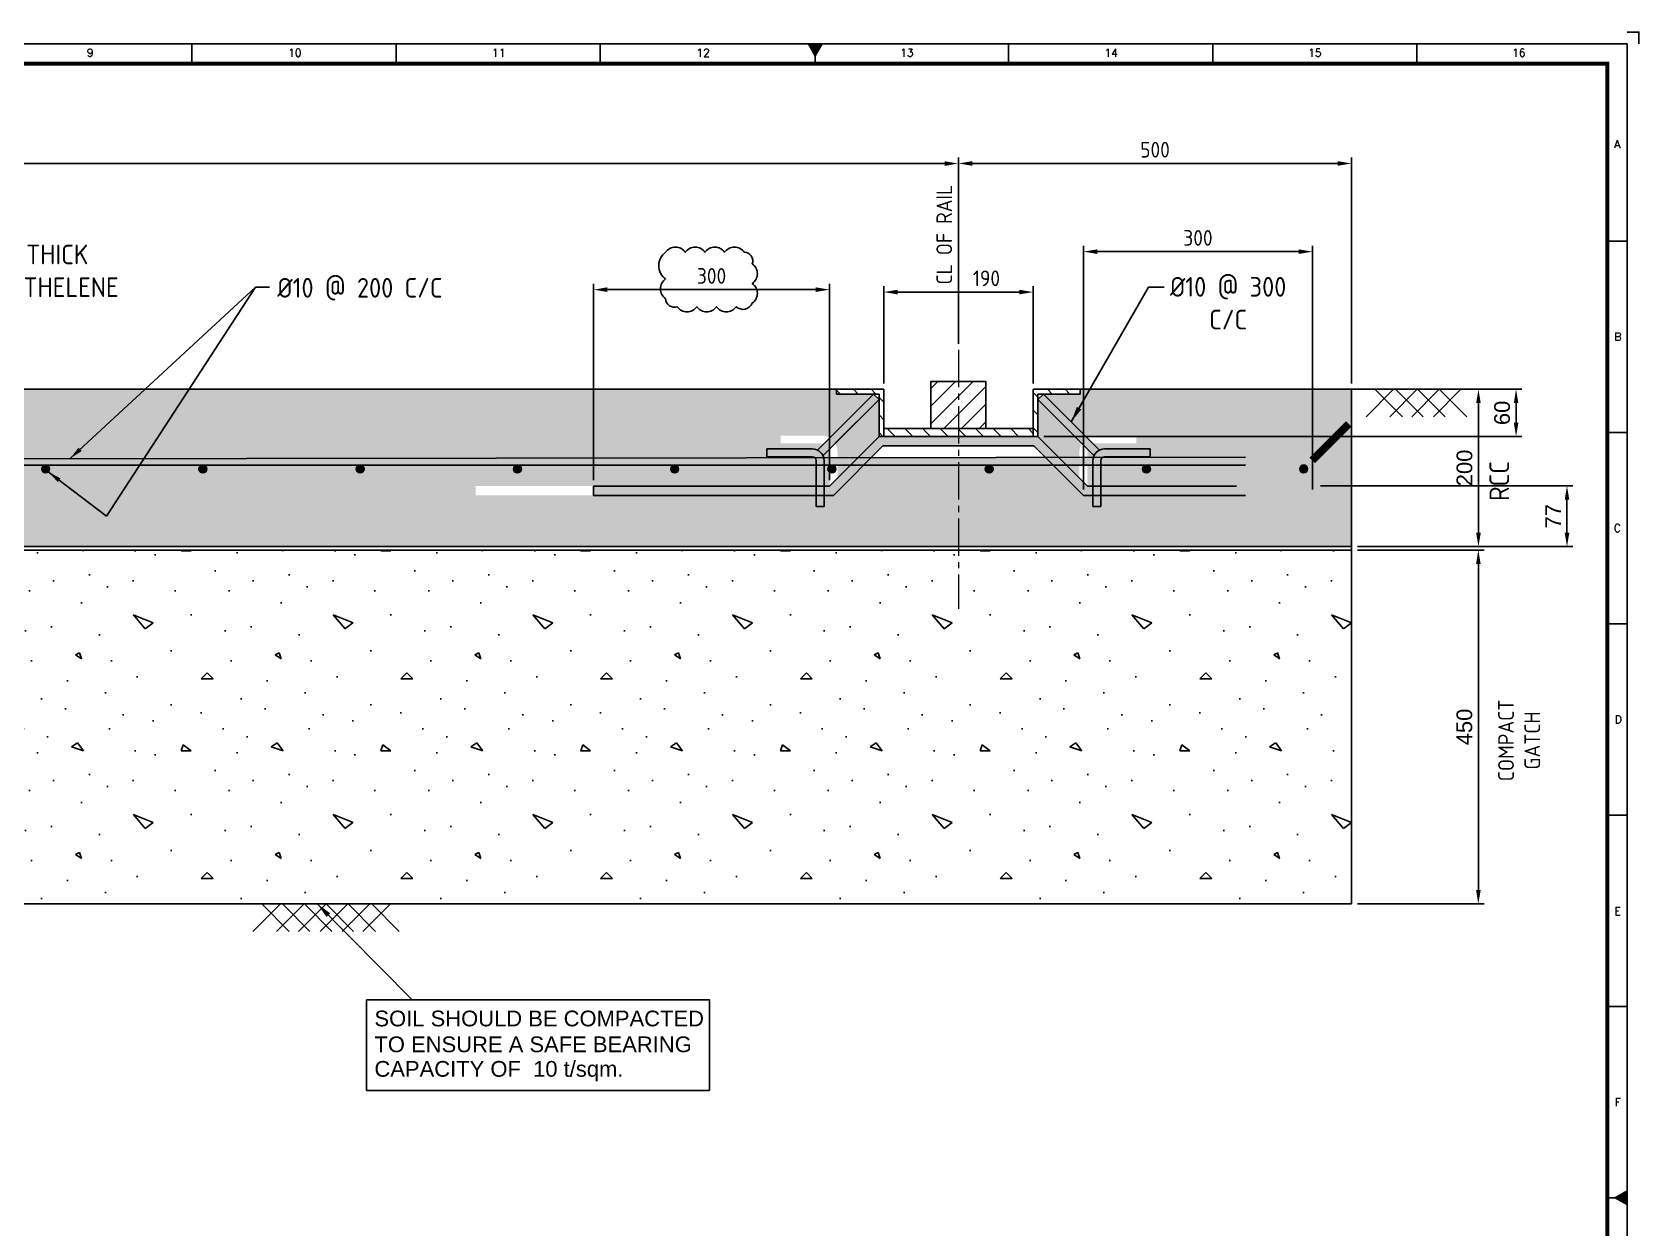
# Model space of a CAD drawing. Header units: millimetres. Extents: x -66 to 3621, y -1 to 3307.
# Drawn here: x 1372.7 to 1781.4, y 288.8 to 593 of the extents above; entities that cross this region are included whole.
import ezdxf
from ezdxf.enums import TextEntityAlignment as Align

# ---------------------------------------------------------------- set-up
doc = ezdxf.new("R2010")
doc.units = ezdxf.units.MM
doc.linetypes.add('CENTER2', pattern=[28.575, 19.05, -3.175, 3.175, -3.175])
doc.layers.add('BORDER', color=6, linetype='Continuous')
doc.styles.add('ACISOTS', font='isocp.shx')
doc.styles.add('ROMANS', font='romans.shx', dxfattribs={"width": 0.8})
doc.styles.get("Standard").update_dxf_attribs({"font": 'arial.ttf'})
doc.dimstyles.new('ISO-25', dxfattribs={"dimtxt": 4, "dimasz": 3.5, "dimexe": 1.5, "dimexo": 1.5, "dimgap": 1.5, "dimtad": 1, "dimtxsty": 'Standard', "dimcen": 0, "dimadec": 0, "dimazin": 0, "dimtfac": 1, "dimtmove": 0, "dimatfit": 3, "dimfxl": 1, "dimarcsym": 0})

# ---------------------------------------------------------------- blocks, each defined once
blk = doc.blocks.new('A1B')
at = {"layer": 'BORDER', "color": 1}
for p, q in [((471.94, 585), (471.94, 590)), ((523.88, 585), (523.88, 590)), ((575.81, 585), (575.81, 590)), ((679.69, 590), (679.69, 585)), ((731.63, 590), (731.63, 585)), ((731.63, 585), (731.63, 590)), ((731.63, 590), (731.63, 585)), ((783.56, 590), (783.56, 585)), ((783.56, 585), (783.56, 590)), ((837, 539.83), (832, 539.83)), ((837, 491.17), (832, 491.17)), ((837, 442.5), (832, 442.5)), ((837, 393.84), (832, 393.84)), ((837, 345.17), (832, 345.17))]:
    blk.add_line(p, q, dxfattribs=at)
at = {"layer": 'BORDER'}
for p, q in [((630.5, 587), (628.77, 590)), ((630.5, 590), (630.5, 585)), ((630.5, 587), (632.23, 590)), ((832, 296.5), (837, 296.5)), ((834, 296.5), (837, 298.23)), ((834, 296.5), (837, 294.77))]:
    blk.add_line(p, q, dxfattribs=at)
at = {"layer": 'BORDER', "color": 1}
blk.add_lwpolyline([(840, 590), (840, 593), (837, 593)], dxfattribs=at)
at = {"layer": 'BORDER'}
blk.add_lwpolyline([(837, 3), (837, 590), (3, 590), (3, 3)], close=True, dxfattribs=at)
at = {"layer": 'BORDER', "const_width": 1}
blk.add_lwpolyline([(8, 8), (832, 8), (832, 585), (8, 585)], close=True, dxfattribs=at)
at = {"layer": 'BORDER'}
for points in [[(632.23, 590), (628.77, 590), (630.5, 587)], [(837, 298.23), (837, 294.77), (834, 296.5)]]:
    blk.add_solid(points, dxfattribs=at)
at = {"layer": 'BORDER', "color": 1, "style": 'ROMANS'}
for s, p in [('9', (446.1, 586.75)), ('10', (498.13, 586.75)), ('11', (549.97, 586.75)), ('12', (601.96, 586.75)), ('13', (653.79, 586.75)), ('14', (705.77, 586.75)), ('15', (757.56, 586.75)), ('16', (809.48, 586.75)), ('A', (834.52, 563.52)), ('B', (834.65, 514.55)), ('C', (834.51, 465.84)), ('D', (834.75, 417.17)), ('E', (834.61, 368.4)), ('F', (834.66, 319.81))]:
    blk.add_text(s, height=2, dxfattribs=at).set_placement(p, align=Align.CENTER)
blk = doc.blocks.new('*D6323')
at = {"color": 0, "lineweight": -2}
for p, q in [((1096.31, 516.16), (1096.31, 561.07)), ((1608.31, 513.67), (1608.31, 561.07)), ((1099.81, 559.57), (1604.81, 559.57))]:
    blk.add_line(p, q, dxfattribs=at)
at = {"color": 0}
for points in [[(1099.81, 560.15), (1099.81, 558.98), (1096.31, 559.57)], [(1604.81, 558.98), (1604.81, 560.15), (1608.31, 559.57)]]:
    blk.add_solid(points, dxfattribs=at)
at = {"layer": 'Defpoints', "color": 0}
for p in [(1608.31, 559.57), (1096.31, 514.66), (1608.31, 512.17)]:
    blk.add_point(p, dxfattribs=at)
at = {"color": 0, "insert": (1352.31, 563.07), "char_height": 4, "attachment_point": 5, "style": 'ACISOTS'}
blk.add_mtext('2560 ', dxfattribs=at)
blk = doc.blocks.new('*D6324')
at = {"color": 0, "lineweight": -2}
for p, q in [((1709.81, 502.14), (1742.08, 502.14)), ((1740.58, 465.64), (1740.58, 498.64)), ((1709.81, 462.14), (1742.08, 462.14))]:
    blk.add_line(p, q, dxfattribs=at)
at = {"color": 0}
for points in [[(1741.16, 498.64), (1739.99, 498.64), (1740.58, 502.14)], [(1739.99, 465.64), (1741.16, 465.64), (1740.58, 462.14)]]:
    blk.add_solid(points, dxfattribs=at)
at = {"layer": 'Defpoints', "color": 0}
for p in [(1708.31, 502.14), (1740.58, 502.14), (1708.31, 462.14)]:
    blk.add_point(p, dxfattribs=at)
at = {"color": 0, "insert": (1737.04, 482.14), "char_height": 4, "attachment_point": 5, "rotation": 90}
blk.add_mtext('200', dxfattribs=at)
blk = doc.blocks.new('*D6325')
at = {"color": 0, "lineweight": -2}
for p, q in [((1515.51, 479.04), (1515.51, 528.99)), ((1519.01, 527.49), (1572.01, 527.49)), ((1575.51, 479.04), (1575.51, 528.99))]:
    blk.add_line(p, q, dxfattribs=at)
at = {"color": 0}
for points in [[(1519.01, 528.08), (1519.01, 526.91), (1515.51, 527.49)], [(1572.01, 526.91), (1572.01, 528.08), (1575.51, 527.49)]]:
    blk.add_solid(points, dxfattribs=at)
at = {"layer": 'Defpoints', "color": 0}
for p in [(1575.51, 527.49), (1515.51, 477.54), (1575.51, 477.54)]:
    blk.add_point(p, dxfattribs=at)
at = {"color": 0, "insert": (1545.51, 530.99), "char_height": 4, "attachment_point": 5, "style": 'ACISOTS'}
blk.add_mtext('300', dxfattribs=at)
blk = doc.blocks.new('*D6326')
at = {"color": 0, "lineweight": -2}
for p, q in [((1589.31, 503.64), (1589.31, 528.37)), ((1627.31, 503.64), (1627.31, 528.37)), ((1592.81, 526.87), (1623.81, 526.87))]:
    blk.add_line(p, q, dxfattribs=at)
at = {"color": 0}
for points in [[(1592.81, 527.46), (1592.81, 526.29), (1589.31, 526.87)], [(1623.81, 526.29), (1623.81, 527.46), (1627.31, 526.87)]]:
    blk.add_solid(points, dxfattribs=at)
at = {"layer": 'Defpoints', "color": 0}
for p in [(1627.31, 526.87), (1589.31, 502.14), (1627.31, 502.14)]:
    blk.add_point(p, dxfattribs=at)
at = {"color": 0, "insert": (1615.44, 530.37), "char_height": 4, "attachment_point": 5, "style": 'ACISOTS'}
blk.add_mtext('190', dxfattribs=at)
blk = doc.blocks.new('*D6328')
at = {"color": 0, "lineweight": -2}
for p, q in [((1608.31, 513.67), (1608.31, 561.09)), ((1708.31, 503.64), (1708.31, 561.09)), ((1611.81, 559.59), (1704.81, 559.59))]:
    blk.add_line(p, q, dxfattribs=at)
at = {"color": 0}
for points in [[(1611.81, 560.17), (1611.81, 559.01), (1608.31, 559.59)], [(1704.81, 559.01), (1704.81, 560.17), (1708.31, 559.59)]]:
    blk.add_solid(points, dxfattribs=at)
at = {"layer": 'Defpoints', "color": 0}
for p in [(1708.31, 559.59), (1608.31, 512.17), (1708.31, 502.14)]:
    blk.add_point(p, dxfattribs=at)
at = {"color": 0, "insert": (1658.31, 563.09), "char_height": 4, "attachment_point": 5, "style": 'ACISOTS'}
blk.add_mtext('500', dxfattribs=at)
blk = doc.blocks.new('*D6329')
at = {"color": 0, "lineweight": -2}
for p, q in [((1640.12, 476.64), (1640.12, 538.66)), ((1694.85, 537.16), (1643.62, 537.16)), ((1698.35, 476.68), (1698.35, 538.66))]:
    blk.add_line(p, q, dxfattribs=at)
at = {"color": 0}
for points in [[(1643.62, 537.74), (1643.62, 536.58), (1640.12, 537.16)], [(1694.85, 536.58), (1694.85, 537.74), (1698.35, 537.16)]]:
    blk.add_solid(points, dxfattribs=at)
at = {"layer": 'Defpoints', "color": 0}
for p in [(1640.12, 537.16), (1640.12, 475.14), (1698.35, 475.18)]:
    blk.add_point(p, dxfattribs=at)
at = {"color": 0, "insert": (1669.23, 540.66), "char_height": 4, "attachment_point": 5, "style": 'ACISOTS'}
blk.add_mtext('300', dxfattribs=at)
blk = doc.blocks.new('*D6332')
at = {"color": 0, "lineweight": -2}
for p, q in [((1709.81, 461.24), (1742.05, 461.24)), ((1740.55, 374.74), (1740.55, 457.74)), ((1709.81, 371.24), (1742.05, 371.24))]:
    blk.add_line(p, q, dxfattribs=at)
at = {"color": 0}
for points in [[(1741.14, 457.74), (1739.97, 457.74), (1740.55, 461.24)], [(1739.97, 374.74), (1741.14, 374.74), (1740.55, 371.24)]]:
    blk.add_solid(points, dxfattribs=at)
at = {"layer": 'Defpoints', "color": 0}
for p in [(1708.31, 461.24), (1740.55, 461.24), (1708.31, 371.24)]:
    blk.add_point(p, dxfattribs=at)
at = {"color": 0, "insert": (1737.01, 416.24), "char_height": 4, "attachment_point": 5, "rotation": 90}
blk.add_mtext('450', dxfattribs=at)
blk = doc.blocks.new('*D6334')
at = {"color": 0, "lineweight": -2}
for p, q in [((1700.37, 477.55), (1764.6, 477.55)), ((1763.1, 465.64), (1763.1, 474.05)), ((1709.81, 462.14), (1764.6, 462.14))]:
    blk.add_line(p, q, dxfattribs=at)
at = {"color": 0}
for points in [[(1763.69, 474.05), (1762.52, 474.05), (1763.1, 477.55)], [(1762.52, 465.64), (1763.69, 465.64), (1763.1, 462.14)]]:
    blk.add_solid(points, dxfattribs=at)
at = {"layer": 'Defpoints', "color": 0}
for p in [(1698.87, 477.55), (1763.1, 477.55), (1708.31, 462.14)]:
    blk.add_point(p, dxfattribs=at)
at = {"color": 0, "insert": (1759.6, 469.84), "char_height": 4, "attachment_point": 5, "rotation": 90}
blk.add_mtext('77', dxfattribs=at)
blk = doc.blocks.new('*D6335')
at = {"color": 0, "lineweight": -2}
for p, q in [((1628.81, 502.14), (1751.65, 502.14)), ((1750.15, 498.64), (1750.15, 493.64)), ((1630.01, 490.14), (1751.65, 490.14))]:
    blk.add_line(p, q, dxfattribs=at)
at = {"color": 0}
for points in [[(1750.74, 498.64), (1749.57, 498.64), (1750.15, 502.14)], [(1749.57, 493.64), (1750.74, 493.64), (1750.15, 490.14)]]:
    blk.add_solid(points, dxfattribs=at)
at = {"layer": 'Defpoints', "color": 0}
for p in [(1627.31, 502.14), (1628.51, 490.14), (1750.15, 490.14)]:
    blk.add_point(p, dxfattribs=at)
at = {"color": 0, "insert": (1746.61, 496.14), "char_height": 4, "attachment_point": 5, "rotation": 90}
blk.add_mtext('60', dxfattribs=at)
blk = doc.blocks.new('A$7E9AE118329B')
at = {"transparency": 33554687}
h = blk.add_hatch(color=256, dxfattribs=at)
h.dxf.hatch_style = 1
h.paths.add_polyline_path([(7.78, 7.21), (0.71, 14.29), (0, 13.58), (7.07, 6.51)])
h.paths.add_polyline_path([(14.29, 6.3), (14.29, 7.3), (8.49, 7.3, 0.414214), (6.99, 5.8), (6.99, 0), (7.99, 0), (7.99, 5.8, -0.414214), (8.49, 6.3)])
for p, q in [((0.71, 14.29), (0, 13.58)), ((7.07, 6.51), (0, 13.58)), ((7.78, 7.21), (0.71, 14.29)), ((7.78, 7.21), (7.07, 6.51)), ((8.49, 7.3), (14.29, 7.3)), ((8.49, 6.3), (14.29, 6.3)), ((14.29, 7.3), (14.29, 6.3)), ((6.99, 5.8), (6.99, 0)), ((7.99, 5.8), (7.99, 0)), ((6.99, 0), (7.99, 0))]:
    blk.add_line(p, q)
at = {"extrusion": (0, 0, -1)}
for radius in [1.5, 1.5, 0.5]:
    blk.add_arc((-8.49, 5.8), radius, 0, 90, dxfattribs=at)

msp = doc.modelspace()

# ---------------------------------------------------------------- hatches: boundary and pattern name
at = {"transparency": 33554687}
h = msp.add_hatch(dxfattribs=at)
h.set_pattern_fill('CONC', color=256)
h.set_pattern_definition([(0, (4903.825, -25575.053), (0, 25.4), [0, -25.4]), (0, (4904.079, -25583.943), (0, 25.4), [0, -25.4]), (0, (4904.84, -25570.227), (0, 25.4), [0, -25.4]), (338.19859, (4891.6327, -25578.1015), (76.2, -25.4), [2.735664, -134.047522]), (216.869898, (4894.1727, -25579.1175), (76.2, 50.8), [1.27, -125.73]), (130.601295, (4893.1567, -25579.8795), (127, -152.4), [2.341764, -231.834665]), (206.56505, (4884.775, -25582.927), (-25.4, -25.4), [0.567961, -56.228165]), (326.309932, (4884.267, -25583.1815), (50.8, -25.4), [0.91581, -90.665192]), (108.43495, (4885.029, -25583.6895), (-25.4, 50.8), [0.803219, -79.518634]), (225, (4901.03, -25585.467), (-4e-15, -25.4), [1.07763, -34.843394]), (0, (4900.269, -25586.23), (25.4, 25.4), [1.524, -23.876]), (135, (4901.793, -25586.23), (-25.4, 2e-15), [1.07763, -34.843394]), (251.56505, (4897.983, -25569.2115), (25.4, 50.8), [0.803219, -79.518634]), (0, (4897.729, -25569.973), (25.4, 25.4), [1.27, -24.13]), (143.130102, (4898.9987, -25569.9735), (-76.2, 50.8), [1.27, -125.73]), (213.690068, (4884.521, -25568.9575), (50.8, 25.4), [0.91581, -90.665192]), (341.56505, (4883.759, -25569.4655), (-50.8, 25.4), [1.606437, -78.715416]), (126.869898, (4885.2827, -25569.9735), (50.8, -76.2), [1.27, -125.73]), (0, (4891.887, -25569.973), (0, 25.4), [0, -25.4]), (0, (4885.029, -25576.577), (0, 25.4), [0, -25.4]), (0, (4892.14, -25585.975), (0, 25.4), [0, -25.4]), (0, (4898.999, -25578.101), (0, 25.4), [0, -25.4]), (0, (4891.633, -25573.783), (0, 25.4), [0, -25.4]), (0, (4886.045, -25573.021), (0, 25.4), [0, -25.4]), (0, (4888.33, -25574.545), (0, 25.4), [0, -25.4]), (0, (4887.315, -25580.641), (0, 25.4), [0, -25.4]), (0, (4881.219, -25579.625), (0, 25.4), [0, -25.4]), (0, (4881.473, -25573.783), (0, 25.4), [0, -25.4]), (0, (4880.71, -25568.195), (0, 25.4), [0, -25.4]), (0, (4888.585, -25567.18), (0, 25.4), [0, -25.4]), (0, (4894.173, -25566.163), (0, 25.4), [0, -25.4]), (0, (4903.063, -25567.18), (0, 25.4), [0, -25.4]), (0, (4896.967, -25575.053), (0, 25.4), [0, -25.4]), (0, (4894.427, -25570.481), (0, 25.4), [0, -25.4]), (0, (4896.459, -25582.673), (0, 25.4), [0, -25.4]), (0, (4888.839, -25583.943), (0, 25.4), [0, -25.4]), (0, (4896.459, -25589.531), (0, 25.4), [0, -25.4]), (0, (4888.077, -25588.007), (0, 25.4), [0, -25.4]), (0, (4879.949, -25588.77), (0, 25.4), [0, -25.4]), (0, (4882.997, -25590.04), (0, 25.4), [0, -25.4]), (0, (4883.25, -25586.483), (0, 25.4), [0, -25.4]), (0, (4900.269, -25590.547), (0, 25.4), [0, -25.4]), (0, (4903.317, -25580.133), (0, 25.4), [0, -25.4]), (0, (4902.047, -25572.513), (0, 25.4), [0, -25.4]), (0, (4890.363, -25590.801), (0, 25.4), [0, -25.4])])
edge = h.paths.add_edge_path()
edge.add_line((996.31086, 494.03861), (996.31086, 462.13588))
edge.add_line((996.31086, 462.13588), (1065.52401, 462.13588))
edge.add_ellipse((1098.7023, 485.48335), major_axis=(-57, 0), ratio=0.503735377, start_angle=2.7952463, end_angle=54.4033633, ccw=False)
edge.add_line((1041.77012, 484.08311), (1006.31086, 484.03861))
edge.add_line((1006.31086, 484.03861), (996.31086, 494.03861))
h.paths.add_polyline_path([(1016.31086, 482.88587, 2.414213562), (1017.31086, 481.88587, 0.414213562)], flags=16)
edge = h.paths.add_edge_path()
edge.add_line((996.31086, 502.13588), (996.31086, 494.03861))
edge.add_line((996.31086, 494.03861), (1006.31086, 484.03861))
edge.add_line((1006.31086, 484.03861), (1041.77012, 484.08311))
edge.add_ellipse((1098.7023, 485.48335), major_axis=(-57, 0), ratio=0.503735377, start_angle=324.5518259, end_angle=362.7952463, ccw=False)
edge.add_line((1052.26779, 502.13588), (996.31086, 502.13588))
edge = h.paths.add_edge_path()
edge.add_ellipse((1098.7023, 485.48335), major_axis=(57, 0), ratio=0.503735377, start_angle=144.5518259, end_angle=182.7952463)
edge.add_line((1041.77012, 484.08311), (1063.54548, 484.11045))
edge.add_line((1063.54548, 484.11045), (1063.54548, 486.3705))
edge.add_arc((1061.54548, 486.3705), 2, 0, 90)
edge.add_line((1061.54548, 488.3705), (1051.05288, 488.3705))
edge.add_line((1051.05288, 488.3705), (1051.05288, 490.3705))
edge.add_line((1051.05288, 490.3705), (1061.54548, 490.3705))
edge.add_arc((1061.54548, 486.3705), 4, 59.4775122, 90, ccw=False)
edge.add_line((1063.57699, 489.81622), (1074.69665, 500.93588))
edge.add_line((1074.69665, 500.93588), (1065.31086, 500.93588))
edge.add_line((1065.31086, 500.93588), (1065.31086, 502.13588))
edge.add_line((1065.31086, 502.13588), (1052.26779, 502.13588))
edge = h.paths.add_edge_path()
edge.add_ellipse((1098.7023, 485.48335), major_axis=(57, 0), ratio=0.503735377, start_angle=185.1902955, end_angle=196.0687714)
edge.add_line((1043.92928, 477.53588), (1063.51086, 477.53588))
edge.add_line((1063.51086, 477.53588), (1063.54548, 477.5705))
edge.add_line((1063.54548, 477.5705), (1063.54548, 482.88587))
edge.add_line((1063.54548, 482.88587), (1041.93601, 482.88587))
h.paths.add_polyline_path([(1056.31086, 482.88587, 2.414213562), (1057.31086, 481.88587, 0.414213562)], flags=16)
h.paths.add_polyline_path([(1076.11086, 499.52167), (1064.9912, 488.40201, -0.133972495), (1065.54548, 486.3705), (1065.54548, 484.11296), (1070.09364, 484.11866), (1076.11086, 490.13588)])
edge = h.paths.add_edge_path()
edge.add_ellipse((1098.7023, 485.48335), major_axis=(57, 0), ratio=0.503735377, start_angle=201.1233521, end_angle=234.4033633)
edge.add_line((1065.52401, 462.13588), (1096.31086, 462.13588))
edge.add_line((1096.31086, 462.13588), (1096.31086, 480.88587))
edge.add_arc((1096.31086, 481.88587), 1, 90, 270, ccw=False)
edge.add_line((1096.31086, 482.88587), (1072.25497, 482.88587))
edge.add_line((1072.25497, 482.88587), (1065.54548, 476.17639))
edge.add_line((1065.54548, 476.17639), (1065.54548, 475.8779))
edge.add_line((1065.54548, 475.8779), (1065.54548, 475.85702))
edge.add_line((1065.54548, 475.85702), (1065.22611, 475.85702))
edge.add_line((1065.22611, 475.85702), (1064.50497, 475.13588))
edge.add_line((1064.50497, 475.13588), (1045.53232, 475.13588))
h.paths.add_polyline_path([(1065.54548, 479.5705), (1068.86085, 482.88587), (1065.54548, 482.88587)])
edge = h.paths.add_edge_path()
edge.add_ellipse((1098.7023, 485.48335), major_axis=(57, 0), ratio=0.503735377, start_angle=305.5966367, end_angle=338.8766479)
edge.add_line((1151.87228, 475.13588), (1128.11675, 475.13588))
edge.add_line((1128.11675, 475.13588), (1127.3956, 475.85702))
edge.add_line((1127.3956, 475.85702), (1127.07624, 475.85702))
edge.add_line((1127.07624, 475.85702), (1127.07624, 475.8779))
edge.add_line((1127.07624, 475.8779), (1127.07624, 476.17639))
edge.add_line((1127.07624, 476.17639), (1120.36675, 482.88587))
edge.add_line((1120.36675, 482.88587), (1096.31086, 482.88587))
edge.add_arc((1096.31086, 481.88587), 1, 0, 90, ccw=False)
edge.add_arc((1096.31086, 481.88587), 1, 270, 360, ccw=False)
edge.add_line((1096.31086, 480.88587), (1096.31086, 462.13588))
edge.add_line((1096.31086, 462.13588), (1131.88059, 462.13588))
h.paths.add_polyline_path([(1119.07249, 484.18014), (1115.51675, 487.73588), (1096.31086, 487.73588), (1096.31086, 484.15157)])
h.paths.add_polyline_path([(1077.10497, 487.73588), (1073.49202, 484.12293), (1096.31086, 484.15157), (1096.31086, 487.73588)])
h.paths.add_polyline_path([(1127.63052, 488.40201), (1116.51086, 499.52167), (1116.51086, 490.13588), (1122.46235, 484.18439), (1127.07624, 484.19018), (1127.07624, 486.3705, -0.133972495)])
h.paths.add_polyline_path([(1127.07624, 479.5705), (1127.07624, 482.88587), (1123.76087, 482.88587)])
edge = h.paths.add_edge_path()
edge.add_ellipse((1098.7023, 485.48335), major_axis=(57, 0), ratio=0.503735377, start_angle=343.9312286, end_angle=354.8097045)
edge.add_line((1155.46858, 482.88587), (1129.07624, 482.88587))
edge.add_line((1129.07624, 482.88587), (1129.07624, 477.5705))
edge.add_line((1129.07624, 477.5705), (1129.11086, 477.53588))
edge.add_line((1129.11086, 477.53588), (1153.47532, 477.53588))
h.paths.add_polyline_path([(1136.31086, 482.88587, 2.414213562), (1137.31086, 481.88587, 0.414213562)], flags=16)
edge = h.paths.add_edge_path()
edge.add_ellipse((1098.7023, 485.48335), major_axis=(57, 0), ratio=0.503735377, start_angle=357.4902683, end_angle=360)
edge.add_ellipse((1098.7023, 485.48335), major_axis=(57, 0), ratio=0.503735377, start_angle=0, end_angle=35.4481741)
edge.add_line((1145.13681, 502.13588), (1127.31086, 502.13588))
edge.add_line((1127.31086, 502.13588), (1127.31086, 500.93588))
edge.add_line((1127.31086, 500.93588), (1117.92507, 500.93588))
edge.add_line((1117.92507, 500.93588), (1129.04473, 489.81622))
edge.add_arc((1131.07624, 486.3705), 4, 90, 120.5224878, ccw=False)
edge.add_line((1131.07624, 490.3705), (1141.56884, 490.3705))
edge.add_line((1141.56884, 490.3705), (1141.56884, 488.3705))
edge.add_line((1141.56884, 488.3705), (1131.07624, 488.3705))
edge.add_arc((1131.07624, 486.3705), 2, 90, 180)
edge.add_line((1129.07624, 486.3705), (1129.07624, 484.19269))
edge.add_line((1129.07624, 484.19269), (1155.64763, 484.22604))
edge = h.paths.add_edge_path()
edge.add_line((1230.48247, 484.31997), (1251.41696, 502.13588))
edge.add_line((1251.41696, 502.13588), (1145.13681, 502.13588))
edge.add_ellipse((1098.7023, 485.48335), major_axis=(-57, 0), ratio=0.503735377, start_angle=180, end_angle=215.4481741, ccw=False)
edge.add_ellipse((1098.7023, 485.48335), major_axis=(-57, 0), ratio=0.503735377, start_angle=177.4902683, end_angle=180, ccw=False)
edge.add_line((1155.64763, 484.22604), (1230.48247, 484.31997))
edge = h.paths.add_edge_path()
edge.add_line((1222.51086, 477.53588), (1228.79734, 482.88587))
edge.add_line((1228.79734, 482.88587), (1155.46858, 482.88587))
edge.add_ellipse((1098.7023, 485.48335), major_axis=(-57, 0), ratio=0.503735377, start_angle=163.9312286, end_angle=174.8097045, ccw=False)
edge.add_line((1153.47532, 477.53588), (1222.51086, 477.53588))
h.paths.add_polyline_path([(1176.31086, 482.88587, 2.414213562), (1177.31086, 481.88587, 0.414213562)], flags=16)
h.paths.add_polyline_path([(1216.31086, 482.88587, 2.414213562), (1217.31086, 481.88587, 0.414213562)], flags=16)
edge = h.paths.add_edge_path()
edge.add_line((1318.58146, 462.13588), (1334.83069, 482.88587))
edge.add_line((1334.83069, 482.88587), (1228.79734, 482.88587))
edge.add_line((1228.79734, 482.88587), (1222.51086, 477.53588))
edge.add_line((1222.51086, 477.53588), (1222.51086, 475.13588))
edge.add_line((1222.51086, 475.13588), (1151.87228, 475.13588))
edge.add_ellipse((1098.7023, 485.48335), major_axis=(-57, 0), ratio=0.503735377, start_angle=125.5966367, end_angle=158.8766479, ccw=False)
edge.add_line((1131.88059, 462.13588), (1318.58146, 462.13588))
h.paths.add_polyline_path([(1256.31086, 482.88587, 2.414213562), (1257.31086, 481.88587, 0.414213562)], flags=16)
h.paths.add_polyline_path([(1296.31086, 482.88587, 2.414213562), (1297.31086, 481.88587, 0.414213562)], flags=16)
h.paths.add_polyline_path([(1336.05749, 484.45248), (1349.90528, 502.13588), (1251.41696, 502.13588), (1230.48247, 484.31997)])
h.paths.add_polyline_path([(1352.31086, 462.13588), (1352.31086, 482.88587), (1334.83069, 482.88587), (1318.58146, 462.13588)])
h.paths.add_polyline_path([(1336.31086, 482.88587, 2.414213562), (1337.31086, 481.88587, 0.414213562)], flags=16)
h.paths.add_polyline_path([(1349.90528, 502.13588), (1336.05749, 484.45248), (1352.31086, 484.47288), (1352.31086, 502.13588)])
h.paths.add_polyline_path([(1402.05825, 484.53531), (1414.56694, 502.13588), (1352.31086, 502.13588), (1352.31086, 484.47288)])
h.paths.add_polyline_path([(1352.31086, 482.88587), (1352.31086, 462.13588), (1608.31086, 462.13588), (1608.31086, 482.88587), (1584.25497, 482.88587), (1577.54548, 476.17639), (1577.54548, 475.8779), (1577.54548, 475.85702), (1577.22611, 475.85702), (1576.50497, 475.13588), (1485.51086, 475.13588), (1485.51086, 477.53588), (1575.51086, 477.53588), (1575.54548, 477.5705), (1575.54548, 481.07144, -0.515380924), (1575.54548, 482.70031), (1575.54548, 482.88587), (1400.88599, 482.88587), (1391.60674, 469.82936), (1376.79162, 481.13981, -1.451614099), (1376.12574, 482.88587)])
h.paths.add_polyline_path([(1496.12574, 482.88587, 2.414213562), (1497.12574, 481.88587, 0.414213562)], flags=16)
h.paths.add_polyline_path([(1416.12574, 482.88587, 2.414213562), (1417.12574, 481.88587, 0.414213562)], flags=16)
h.paths.add_polyline_path([(1456.12574, 482.88587, 2.414213562), (1457.12574, 481.88587, 0.414213562)], flags=16)
h.paths.add_polyline_path([(1536.12574, 482.88587, 2.414213562), (1537.12574, 481.88587, 0.414213562)], flags=16)
h.paths.add_polyline_path([(1376.79162, 481.13981), (1391.60674, 469.82936), (1400.88599, 482.88587), (1376.12574, 482.88587, -0.414213562), (1377.12574, 481.88587, -0.213696989)])
h.paths.add_polyline_path([(1414.56694, 502.13588), (1402.05825, 484.53531), (1575.54548, 484.75306), (1575.54548, 486.3705, 0.414213562), (1573.54548, 488.3705), (1563.05288, 488.3705), (1563.05288, 490.3705), (1573.54548, 490.3705, -0.133972495), (1575.57699, 489.81622), (1586.69665, 500.93588), (1577.31086, 500.93588), (1577.31086, 502.13588)])
h.paths.add_polyline_path([(1588.11086, 499.52167), (1576.9912, 488.40201, -0.133972495), (1577.54548, 486.3705), (1577.54548, 484.75557), (1582.73706, 484.76208), (1588.11086, 490.13588)])
h.paths.add_polyline_path([(1577.54548, 479.5705), (1580.86085, 482.88587), (1577.54548, 482.88587)])
h.paths.add_polyline_path([(1708.31086, 462.13588), (1708.31086, 494.03861), (1708.31086, 502.13588), (1653.51793, 502.13588), (1650.28995, 490.3705), (1653.56884, 490.3705), (1653.56884, 488.3705), (1643.07624, 488.3705, 0.414213562), (1641.07624, 486.3705), (1641.07624, 475.85702), (1639.07624, 475.85702), (1639.07624, 475.8779), (1639.07624, 476.17639), (1632.36675, 482.88587), (1608.31086, 482.88587), (1608.31086, 462.13588)])
h.paths.add_polyline_path([(1616.12574, 482.88587, 2.414213562), (1617.12574, 481.88587, 0.414213562)], flags=16)
h.paths.add_polyline_path([(1656.12574, 482.88587, 2.414213562), (1657.12574, 481.88587, 0.414213562)], flags=16)
h.paths.add_polyline_path([(1635.76087, 482.88587), (1639.07624, 479.5705), (1639.07624, 482.88587)])
h.paths.add_polyline_path([(1639.63052, 488.40201), (1628.51086, 499.52167), (1628.51086, 490.13588), (1633.82054, 484.8262), (1639.07624, 484.83279), (1639.07624, 486.3705, -0.133972495)])
h.paths.add_polyline_path([(1639.31086, 500.93588), (1629.92507, 500.93588), (1641.04473, 489.81622, -0.133972495), (1643.07624, 490.3705), (1650.28995, 490.3705), (1653.51793, 502.13588), (1639.31086, 502.13588)])
h.paths.add_polyline_path([(1525.70928, 534.79605), (1535.31243, 534.79605), (1535.31243, 527.02879), (1525.70928, 527.02879)], flags=9)
h.paths.add_polyline_path([(1525.70928, 534.79605), (1535.31243, 534.79605), (1535.31243, 527.02879), (1525.70928, 527.02879)], flags=9)
h.paths.add_polyline_path([(1733.07739, 477.48352), (1733.07739, 486.78824), (1740.87975, 486.78824), (1740.87975, 477.48352)], flags=9)
h.paths.add_polyline_path([(1664.63052, 544.46154), (1673.83367, 544.46154), (1673.83367, 536.69428), (1664.63052, 536.69428)], flags=9)
h.paths.add_polyline_path([(1664.63052, 544.46154), (1673.83367, 544.46154), (1673.83367, 536.69428), (1664.63052, 536.69428)], flags=9)
h = msp.add_hatch(color=256, dxfattribs=at)
h.dxf.hatch_style = 1
h.paths.add_polyline_path([(1515.51086, 477.53588), (1515.51086, 475.13588), (1576.50497, 475.13588), (1589.10497, 487.73588), (1608.31086, 487.73588), (1608.31086, 490.13588), (1588.11086, 490.13588), (1575.51086, 477.53588)])
h.paths.add_polyline_path([(1641.11086, 477.53588), (1628.51086, 490.13588), (1608.31086, 490.13588), (1608.31086, 487.73588), (1627.51675, 487.73588), (1640.11675, 475.13588), (1698.31086, 475.13588), (1698.31086, 476.42791), (1698.31086, 477.53588)])
h.paths.add_polyline_path([(1525.70928, 540.86607), (1535.31243, 540.86607), (1535.31243, 533.09881), (1525.70928, 533.09881)], flags=9)
h.paths.add_polyline_path([(1542.39117, 526.11698), (1551.43054, 526.11698), (1551.43054, 518.33746), (1542.39117, 518.33746)], flags=9)
h = msp.add_hatch(dxfattribs=at)
h.set_pattern_fill('ANSI31', color=256)
h.set_pattern_definition([(45, (12378.6704, -8678.9114), (-2.245064, 2.245064), [])])
h.paths.add_polyline_path([(1615.31086, 492.13588), (1601.31086, 492.13588), (1601.31086, 504.13588), (1615.31086, 504.13588)])
h = msp.add_hatch(dxfattribs=at)
h.set_pattern_fill('ANSI31', color=256, angle=90)
h.set_pattern_definition([(135, (12378.6704, -8678.5114), (-2.245064, -2.245064), [])])
h.paths.add_polyline_path([(1639.31086, 502.13588), (1627.31086, 502.13588), (1627.31086, 490.13588), (1628.51086, 490.13588), (1628.51086, 500.93588), (1639.31086, 500.93588)])
h.paths.add_polyline_path([(1588.11086, 500.93588), (1588.11086, 490.13588), (1589.31086, 490.13588), (1589.31086, 502.13588), (1577.31086, 502.13588), (1577.31086, 500.93588)])
h = msp.add_hatch(dxfattribs=at)
h.set_pattern_fill('ANSI31', color=256, angle=90)
h.set_pattern_definition([(135, (-41.1718, -22091.7652), (-2.24506403, -2.24506403), [])])
h.paths.add_polyline_path([(1615.31086, 492.13588), (1608.31086, 492.13588), (1608.31086, 490.13588), (1627.31086, 490.13588), (1627.31086, 492.13588)])
h.paths.add_polyline_path([(1608.31086, 492.13588), (1601.31086, 492.13588), (1589.31086, 492.13588), (1589.31086, 490.13588), (1608.31086, 490.13588)])
h = msp.add_hatch(color=256, dxfattribs=at)
h.dxf.hatch_style = 1
h.paths.add_polyline_path([(1608.31086, 482.88587), (1608.31086, 484.88587), (1096.31086, 484.88587), (1096.31086, 482.88587)])
h.paths.add_polyline_path([(1608.31086, 484.88587), (1608.31086, 482.88587), (1699.10835, 483.03861), (1698.31086, 485.03861)])
h = msp.add_hatch(color=256, dxfattribs=at)
h.dxf.hatch_style = 1
h.paths.add_polyline_path([(1377.12574, 481.88587, 1), (1375.12574, 481.88587, 1)])
h = msp.add_hatch(color=256, dxfattribs=at)
h.dxf.hatch_style = 1
h.paths.add_polyline_path([(1417.12574, 481.88587, 1), (1415.12574, 481.88587, 1)])
h = msp.add_hatch(color=256, dxfattribs=at)
h.dxf.hatch_style = 1
h.paths.add_polyline_path([(1457.12574, 481.88587, 1), (1455.12574, 481.88587, 1)])
h = msp.add_hatch(color=256, dxfattribs=at)
h.dxf.hatch_style = 1
h.paths.add_polyline_path([(1497.12574, 481.88587, 1), (1495.12574, 481.88587, 1)])
h = msp.add_hatch(color=256, dxfattribs=at)
h.dxf.hatch_style = 1
h.paths.add_polyline_path([(1537.12574, 481.88587, 1), (1535.12574, 481.88587, 1)])
h = msp.add_hatch(color=256, dxfattribs=at)
h.dxf.hatch_style = 1
h.paths.add_polyline_path([(1577.12574, 481.88587, 1), (1575.12574, 481.88587, 1)])
h = msp.add_hatch(color=256, dxfattribs=at)
h.dxf.hatch_style = 1
h.paths.add_polyline_path([(1617.12574, 481.88587, 1), (1615.12574, 481.88587, 1)])
h = msp.add_hatch(color=256, dxfattribs=at)
h.dxf.hatch_style = 1
h.paths.add_polyline_path([(1657.12574, 481.88587, 1), (1655.12574, 481.88587, 1)])
h = msp.add_hatch(color=256, dxfattribs=at)
h.dxf.hatch_style = 1
h.paths.add_polyline_path([(1697.12574, 481.88587, 1), (1695.12574, 481.88587, 1)])
h = msp.add_hatch(dxfattribs=at)
h.set_pattern_fill('CONC', color=256, scale=2)
h.set_pattern_definition([(0, (4927.955, -25558.797), (0, 50.8), [0, -50.8]), (0, (4928.463, -25576.577), (0, 50.8), [0, -50.8]), (0, (4929.987, -25549.145), (0, 50.8), [0, -50.8]), (338.19859, (4903.571, -25564.893), (152.4, -50.8), [5.47133, -268.09504]), (216.869898, (4908.651, -25566.925), (152.4, 101.6), [2.54, -251.46]), (130.601295, (4906.6187, -25568.4495), (254, -304.8), [4.68353, -463.66933]), (206.56505, (4889.855, -25574.545), (-50.8, -50.8), [1.13592, -112.45633]), (326.30993, (4888.839, -25575.053), (101.6, -50.8), [1.83162, -181.33038]), (108.43495, (4890.363, -25576.07), (-50.8, 101.6), [1.60644, -159.03727]), (225, (4922.367, -25579.625), (-1e-14, -50.8), [2.15526, -69.68679]), (0, (4920.843, -25581.15), (50.8, 50.8), [3.048, -47.752]), (135, (4923.89, -25581.15), (-50.8, 0), [2.15526, -69.68679]), (251.56505, (4916.27, -25547.113), (50.8, 101.6), [1.60644, -159.03727]), (0, (4915.763, -25548.637), (50.8, 50.8), [2.54, -48.26]), (143.130102, (4918.303, -25548.637), (-152.4, 101.6), [2.54, -251.46]), (213.69007, (4889.347, -25546.605), (101.6, 50.8), [1.83162, -181.33038]), (341.56505, (4887.823, -25547.621), (-101.6, 50.8), [3.21287, -157.43083]), (126.869898, (4890.871, -25548.637), (101.6, -152.4), [2.54, -251.46]), (0, (4904.08, -25548.637), (0, 50.8), [0, -50.8]), (0, (4890.363, -25561.845), (0, 50.8), [0, -50.8]), (0, (4904.587, -25580.64), (0, 50.8), [0, -50.8]), (0, (4918.303, -25564.893), (0, 50.8), [0, -50.8]), (0, (4903.57, -25556.257), (0, 50.8), [0, -50.8]), (0, (4892.395, -25554.733), (0, 50.8), [0, -50.8]), (0, (4896.967, -25557.78), (0, 50.8), [0, -50.8]), (0, (4894.935, -25569.973), (0, 50.8), [0, -50.8]), (0, (4882.743, -25567.94), (0, 50.8), [0, -50.8]), (0, (4883.25, -25556.257), (0, 50.8), [0, -50.8]), (0, (4881.727, -25545.08), (0, 50.8), [0, -50.8]), (0, (4897.475, -25543.05), (0, 50.8), [0, -50.8]), (0, (4908.65, -25541.017), (0, 50.8), [0, -50.8]), (0, (4926.43, -25543.05), (0, 50.8), [0, -50.8]), (0, (4914.24, -25558.797), (0, 50.8), [0, -50.8]), (0, (4909.16, -25549.653), (0, 50.8), [0, -50.8]), (0, (4913.223, -25574.037), (0, 50.8), [0, -50.8]), (0, (4897.983, -25576.577), (0, 50.8), [0, -50.8]), (0, (4913.223, -25587.753), (0, 50.8), [0, -50.8]), (0, (4896.46, -25584.705), (0, 50.8), [0, -50.8]), (0, (4880.203, -25586.23), (0, 50.8), [0, -50.8]), (0, (4886.3, -25588.77), (0, 50.8), [0, -50.8]), (0, (4886.807, -25581.657), (0, 50.8), [0, -50.8]), (0, (4920.843, -25589.785), (0, 50.8), [0, -50.8]), (0, (4926.94, -25568.957), (0, 50.8), [0, -50.8]), (0, (4924.4, -25553.717), (0, 50.8), [0, -50.8]), (0, (4901.03, -25590.293), (0, 50.8), [0, -50.8])])
h.paths.add_polyline_path([(1708.31086, 371.2436), (1708.31086, 461.2436), (1352.31086, 461.2436), (1352.31086, 371.2436)])
edge = h.paths.add_edge_path()
edge.add_line((1352.31086, 371.2436), (1352.31086, 461.2436))
edge.add_line((1352.31086, 461.2436), (1129.25494, 461.2436))
edge.add_ellipse((1098.7023, 485.48335), major_axis=(-57, 0), ratio=0.503735377, start_angle=57.5874878, end_angle=122.4125122, ccw=False)
edge.add_line((1068.14966, 461.2436), (996.31086, 461.2436))
edge.add_line((996.31086, 461.2436), (996.31086, 371.2436))
edge.add_line((996.31086, 371.2436), (1352.31086, 371.2436))

# ---------------------------------------------------------------- linework, layer by layer
at = {"color": 3, "linetype": 'CENTER2', "lineweight": 0, "ltscale": 0.5}
msp.add_line((1608.31086, 512.17219), (1608.31086, 446.26592), dxfattribs=at)
for p, q in [((1115.31086, 502.13588), (1589.31086, 502.13588)), ((1586.69665, 500.93588), (1575.57699, 489.81622)), ((1588.11086, 499.52167), (1576.9912, 488.40201)), ((1577.31086, 502.13588), (1589.31086, 502.13588)), ((1577.31086, 502.13588), (1577.31086, 500.93588)), ((1577.31086, 500.93588), (1588.11086, 500.93588)), ((1586.69665, 500.93588), (1588.11086, 499.52167)), ((1588.11086, 490.13588), (1588.11086, 500.93588)), ((1589.31086, 502.13588), (1589.31086, 490.13588)), ((1639.31086, 502.13588), (1627.31086, 502.13588)), ((1627.31086, 502.13588), (1627.31086, 490.13588)), ((1627.31086, 502.13588), (1708.31086, 502.13588)), ((1628.51086, 490.13588), (1628.51086, 500.93588)), ((1639.31086, 500.93588), (1628.51086, 500.93588)), ((1629.92507, 500.93588), (1628.51086, 499.52167)), ((1628.51086, 499.52167), (1639.63052, 488.40201)), ((1629.92507, 500.93588), (1641.04473, 489.81622)), ((1639.31086, 502.13588), (1639.31086, 500.93588)), ((1708.31086, 502.13588), (1708.31086, 371.2436)), ((1718.97702, 502.13588), (1711.98703, 495.14588)), ((1714.23344, 502.13588), (1721.22344, 495.14588)), ((1724.99327, 502.13588), (1718.00328, 495.14588)), ((1719.49766, 502.13588), (1726.48766, 495.14588)), ((1730.60458, 502.13588), (1723.61459, 495.14588)), ((1725.10897, 502.13588), (1732.09897, 495.14588)), ((1736.1002, 502.13588), (1729.1102, 495.14588)), ((1730.60458, 502.13588), (1737.59458, 495.14588)), ((1627.31086, 492.13588), (1589.31086, 492.13588)), ((1627.31086, 490.13588), (1627.31086, 492.53588)), ((1588.11086, 490.13588), (1575.51086, 477.53588)), ((1589.10497, 487.73588), (1576.50497, 475.13588)), ((1588.11086, 490.13588), (1628.51086, 490.13588)), ((1627.51675, 487.73588), (1589.10497, 487.73588)), ((1627.51675, 487.73588), (1640.11675, 475.13588)), ((1628.51086, 490.13588), (1641.11086, 477.53588)), ((1006.31086, 484.03861), (1681.36558, 484.88587)), ((1007.63137, 482.88587), (1681.36558, 482.88587)), ((1515.51086, 475.13588), (1515.51086, 477.53588)), ((1575.51086, 477.53588), (1515.51086, 477.53588)), ((1576.50497, 475.13588), (1515.51086, 475.13588)), ((1640.11675, 475.13588), (1681.36558, 475.13588)), ((1641.11086, 477.53588), (1679.03301, 477.53588)), ((996.31086, 462.13588), (1708.31086, 462.13588)), ((996.31086, 461.2436), (1708.31086, 461.2436)), ((996.31086, 371.2436), (1708.31086, 371.2436)), ((1435.83446, 371.2436), (1428.84447, 364.2536)), ((1431.09088, 371.2436), (1438.08088, 364.2536)), ((1441.85071, 371.2436), (1434.86072, 364.2536)), ((1436.3551, 371.2436), (1443.3451, 364.2536)), ((1447.46202, 371.2436), (1440.47203, 364.2536)), ((1441.96641, 371.2436), (1448.95641, 364.2536)), ((1452.95764, 371.2436), (1445.96764, 364.2536)), ((1447.46202, 371.2436), (1454.45202, 364.2536)), ((1458.56895, 371.2436), (1451.57895, 364.2536)), ((1453.07333, 371.2436), (1460.06333, 364.2536)), ((1463.83317, 371.2436), (1456.84317, 364.2536)), ((1459.08958, 371.2436), (1466.07958, 364.2536))]:
    msp.add_line(p, q)
at = {"color": 1}
msp.add_lwpolyline([(1533.83002, 537.02083, -0.5206), (1538.83002, 537.02083, -0.5206), (1543.83002, 537.02083, -0.5206), (1548.83002, 537.02083, -0.5206), (1553.83002, 537.02083, -0.5206), (1555.87198, 534.06279, -0.5206), (1555.87198, 529.06279, -0.5206), (1555.87198, 524.06279, -0.5206), (1551.77904, 523.15573, -0.5206), (1546.77904, 523.15573, -0.5206), (1541.77904, 523.15573, -0.5206), (1536.77904, 523.15573, -0.5206), (1533.83002, 525.20671, -0.5206), (1533.83002, 530.20671, -0.5206), (1533.83002, 537.02083, -0.5206)], format="xyb", close=True, dxfattribs=at)
for points in [[(1615.31086, 492.13588), (1601.31086, 492.13588), (1601.31086, 504.13588), (1615.31086, 504.13588)], [(1457.75963, 346.84002), (1544.94343, 346.84002), (1544.94343, 323.77737), (1457.75963, 323.77737)]]:
    msp.add_lwpolyline(points, close=True)
at = {"const_width": 2}
msp.add_lwpolyline([(1698.31086, 484.03861), (1707.60375, 493.3315)], dxfattribs=at)
for centre in [(1376.12574, 481.88587), (1416.12574, 481.88587), (1456.12574, 481.88587), (1496.12574, 481.88587), (1536.12574, 481.88587), (1576.12574, 481.88587), (1616.12574, 481.88587), (1656.12574, 481.88587), (1696.12574, 481.88587)]:
    msp.add_circle(centre, 1)

# ---------------------------------------------------------------- block references
msp.add_blockref('A1B', (941.38262, 0))
at = {"yscale": 2, "zscale": 2}
for p, xscale in [((1588.11086, 472.36532), -2), ((1628.51086, 472.36532), 2)]:
    msp.add_blockref('A$7E9AE118329B', p, dxfattribs=dict(at, xscale=xscale))

# ---------------------------------------------------------------- texts
at = {"color": 130}
for s, p in [('SOIL SHOULD BE COMPACTED', (1459.75617, 340.09212)), ('TO ENSURE A SAFE BEARING', (1459.75617, 333.51998)), ('CAPACITY OF  10 t/sqm.', (1459.75617, 327.27645))]:
    msp.add_text(s, height=4, dxfattribs=at).set_placement(p)
at = {"attachment_point": 5, "rotation": 90, "style": 'ACISOTS'}
for s, insert, char_height in [('CL OF RAIL', (1604.70613, 541.47618), 4), ('RCC', (1745.8706, 478.80276), 5), ('COMPACT\\PGATCH', (1750.93343, 412.82622), 4)]:
    msp.add_mtext(s, dxfattribs=dict(at, insert=insert, char_height=char_height))
at = {"char_height": 5, "attachment_point": 5, "style": 'ACISOTS'}
for s, insert in [('\\pxql;250 µ THICK \\PPOLYETHELENE\\PSHEET', (1373.57752, 528.11162)), ('%%C10 @ 300\\PC/C', (1676.91496, 524.04709)), ('%%C10 @ 200 C/C', (1456.07151, 527.59824))]:
    msp.add_mtext(s, dxfattribs=dict(at, insert=insert))

# ---------------------------------------------------------------- dimensions: what is measured, and where the dimension line sits
dim = msp.add_linear_dim(base=(1608.31086, 559.56704), p1=(1096.31086, 514.66363), p2=(1608.31086, 512.17219), text='<> ', dimstyle='ISO-25', override={"dimtxt": 4, "dimdec": 0, "dimlfac": 5, "dimtxsty": 'ACISOTS'})
dim.commit()
dim.dimension.update_dxf_attribs({"geometry": '*D6323', "text_midpoint": (1352.31086, 559.56704), "dimtype": 160})
dim = msp.add_linear_dim(base=(1708.31086, 559.59106), p1=(1608.31086, 512.17219), p2=(1708.31086, 502.13588), dimstyle='ISO-25', override={"dimtxt": 4, "dimdec": 0, "dimlfac": 5, "dimtxsty": 'ACISOTS'})
dim.commit()
dim.dimension.update_dxf_attribs({"geometry": '*D6328', "text_midpoint": (1658.31086, 563.09106)})
dim = msp.add_linear_dim(base=(1640.11675, 537.15996), p1=(1698.34744, 475.18053), p2=(1640.11675, 475.13588), text='300', dimstyle='ISO-25', override={"dimtxt": 4, "dimdec": 0, "dimlfac": 5, "dimtxsty": 'ACISOTS'})
dim.commit()
dim.dimension.update_dxf_attribs({"geometry": '*D6329', "text_midpoint": (1669.2321, 540.65996)})
for base, p1, p2, picture, middle in [((1575.51086, 527.49447), (1515.51086, 477.53588), (1575.51086, 477.53588), '*D6325', (1545.51086, 527.49447)), ((1627.31086, 526.87212), (1589.31086, 502.13588), (1627.31086, 502.13588), '*D6326', (1615.44267, 526.87212))]:
    dim = msp.add_linear_dim(base=base, p1=p1, p2=p2, dimstyle='ISO-25', override={"dimtxt": 4, "dimdec": 0, "dimlfac": 5, "dimtxsty": 'ACISOTS'})
    dim.commit()
    dim.dimension.update_dxf_attribs({"geometry": picture, "text_midpoint": middle, "dimtype": 160})
for base, p1, p2, override, picture, middle in [((1750.15419, 490.13588), (1627.31086, 502.13588), (1628.51086, 490.13588), {"dimtxt": 4, "dimdec": 0, "dimlfac": 5}, '*D6335', (1746.6119, 496.13588)), ((1740.57818, 502.13588), (1708.31086, 462.13588), (1708.31086, 502.13588), {"dimtxt": 4, "dimdec": 0, "dimlfac": 5}, '*D6324', (1737.03589, 482.13588)), ((1763.10398, 477.55293), (1708.31086, 462.13588), (1698.86978, 477.55293), {"dimtxt": 4, "dimdec": 0, "dimlfac": 5}, '*D6334', (1759.60398, 469.8444)), ((1740.55487, 461.2436), (1708.31086, 371.2436), (1708.31086, 461.2436), {"dimdec": 0, "dimlfac": 5}, '*D6332', (1737.01258, 416.2436))]:
    dim = msp.add_linear_dim(base=base, p1=p1, p2=p2, angle=90, dimstyle='ISO-25', override=override)
    dim.commit()
    dim.dimension.update_dxf_attribs({"geometry": picture, "text_midpoint": middle})

# ---------------------------------------------------------------- leaders
for points, override in [([(1376.79162, 481.13981), (1391.60674, 469.82936), (1429.52979, 528.11433), (1433.02979, 528.11433)], {"dimgap": 1.5, "dimtad": 0}), ([(1636.99614, 493.86481), (1656.64545, 528.11433), (1660.64545, 528.11433)], {"dimasz": 4, "dimgap": 1.5, "dimtad": 0}), ([(1445.22298, 371.2436), (1469.31865, 346.84002), (1473.31865, 346.84002)], {"dimasz": 4, "dimgap": 1.5, "dimtad": 0})]:
    msp.add_leader(points, dimstyle='ISO-25', override=override)
msp.add_leader([(1382.33414, 484.51056), (1429.52979, 528.11433)], dimstyle='ISO-25')

doc.saveas('drawing.dxf')
